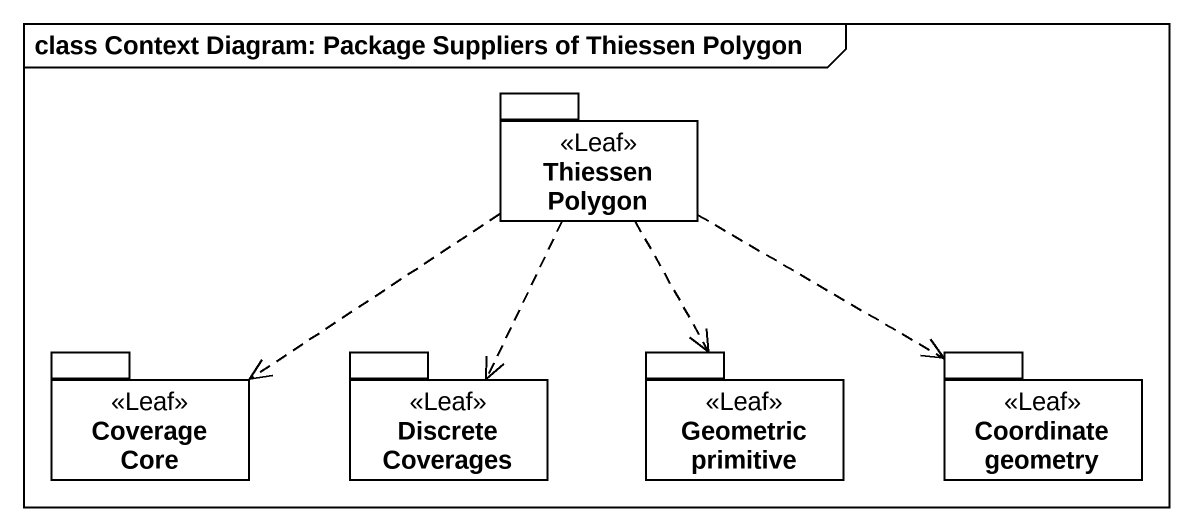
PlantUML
@startuml
mainframe class Context Diagram: Package Suppliers of Thiessen Polygon
package "Thiessen Polygon" as Thiessen_Polygon <<Leaf>> {
}
package "Coverage Core" as Coverage_Core <<Leaf>> {
}
package "Discrete Coverages" as Discrete_Coverages <<Leaf>> {
}
package "Geometric primitive" as Geometric_primitive <<Leaf>> {
}
package "Coordinate geometry" as Coordinate_geometry <<Leaf>> {
}
Thiessen_Polygon .left.> Coverage_Core
Thiessen_Polygon ..> Discrete_Coverages
Thiessen_Polygon ..> Geometric_primitive
Thiessen_Polygon .right.> Coordinate_geometry
@enduml
